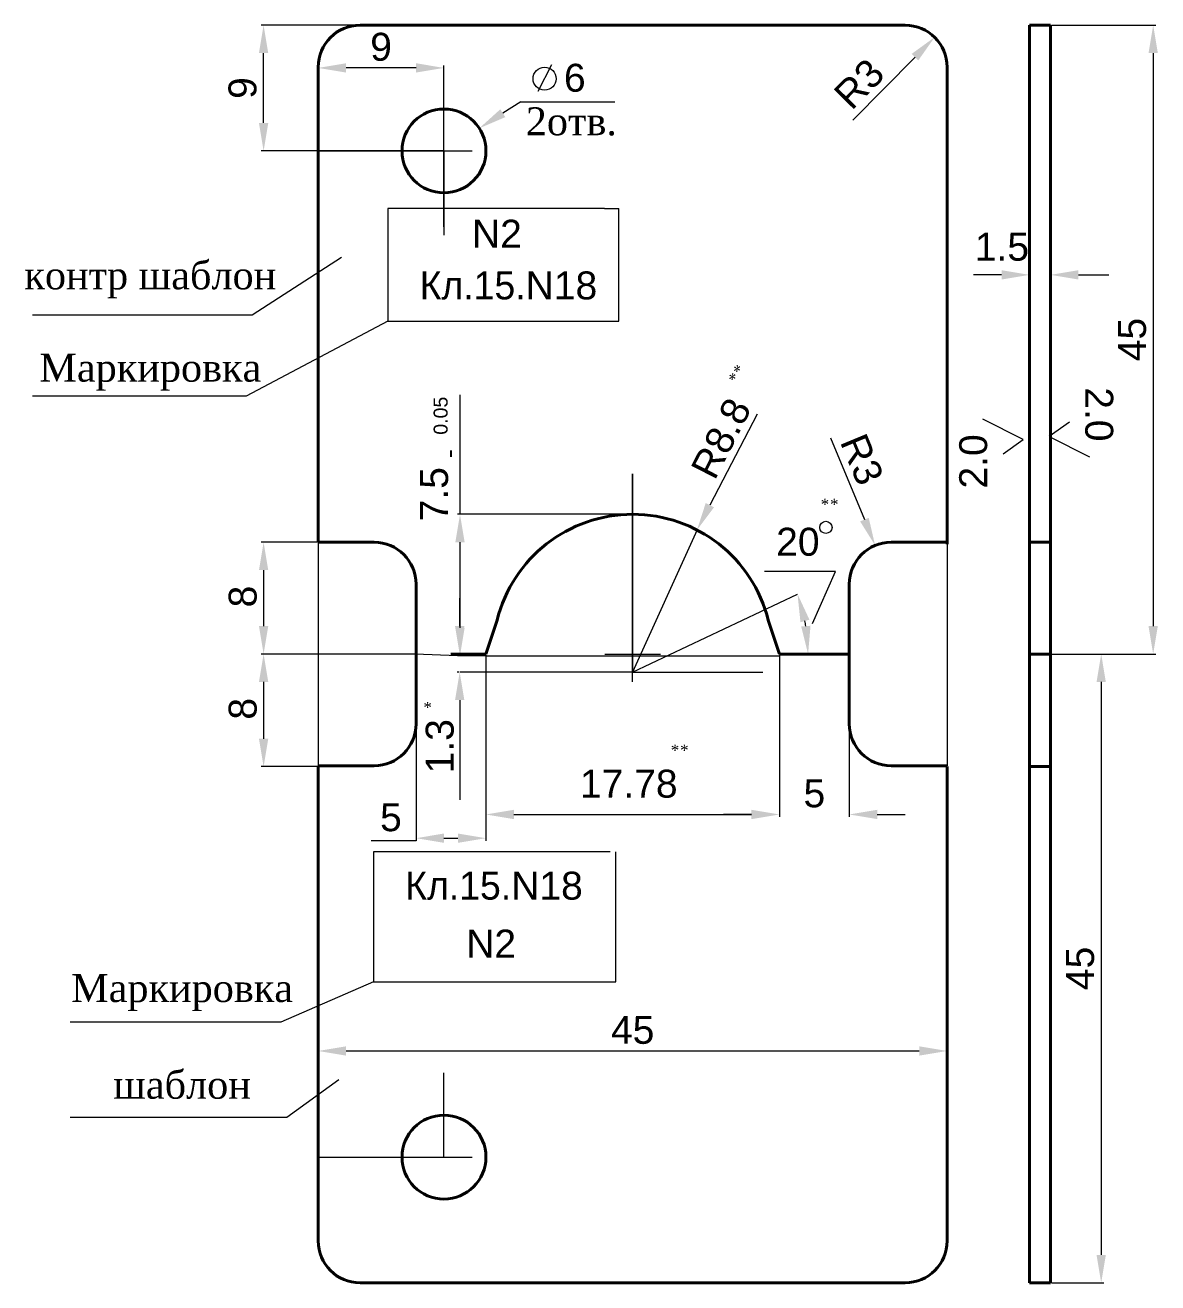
# Model space of a CAD drawing. Header units: millimetres. Extents: x -954 to 34898, y -2134 to 12006.
# Drawn here: x 10310.9 to 10391.9, y 9109.7 to 9199.7 of the extents above; entities that cross this region are included whole.
import ezdxf

# ---------------------------------------------------------------- set-up
doc = ezdxf.new("R2010")
doc.units = ezdxf.units.MM
doc.header["$LTSCALE"] = 3
doc.styles.get("Standard").update_dxf_attribs({"font": 'arial.ttf'})

msp = doc.modelspace()

# ---------------------------------------------------------------- linework, layer by layer
at = {"lineweight": 15}
for p, q in [((10340.773, 9199.698), (10327.752, 9199.698)), ((10384.296, 9199.698), (10391.757, 9199.698)), ((10327.932, 9192.698), (10327.932, 9197.698)), ((10370.093, 9192.898), (10374.538, 9197.41)), ((10391.577, 9197.698), (10391.577, 9156.698)), ((10331.836, 9185.332), (10331.836, 9196.818)), ((10338.836, 9196.638), (10333.836, 9196.638)), ((10340.836, 9185.27), (10340.836, 9196.818)), ((10340.836, 9185.332), (10340.836, 9196.818)), ((10348.538, 9196.858), (10347.547, 9194.953)), ((10346.329, 9194.22), (10345.045, 9193.396)), ((10346.297, 9194.22), (10352.882, 9194.22)), ((10346.736, 9194.22), (10353.065, 9194.22)), ((10340.836, 9188.698), (10340.836, 9192.698)), ((10340.773, 9190.698), (10327.752, 9190.698)), ((10334.836, 9190.698), (10328.934, 9190.698)), ((10331.836, 9190.698), (10340.836, 9190.698)), ((10334.836, 9190.698), (10342.847, 9190.698)), ((10338.836, 9190.698), (10342.836, 9190.698)), ((10340.836, 9190.698), (10340.836, 9184.661)), ((10336.818, 9186.579), (10336.818, 9178.526)), ((10352.316, 9186.579), (10336.818, 9186.579)), ((10352.316, 9186.579), (10353.349, 9186.579)), ((10353.349, 9178.526), (10353.349, 9186.579)), ((10333.511, 9183.069), (10327.105, 9178.939)), ((10380.733, 9181.83), (10378.733, 9181.83)), ((10382.733, 9179.73), (10382.733, 9182.01)), ((10384.233, 9179.73), (10384.233, 9182.01)), ((10386.233, 9181.83), (10388.4, 9181.83)), ((10327.105, 9178.939), (10311.401, 9178.939)), ((10336.818, 9178.526), (10326.692, 9173.157)), ((10336.818, 9178.526), (10353.349, 9178.526)), ((10326.692, 9173.157), (10311.401, 9173.157)), ((10341.984, 9164.698), (10341.984, 9173.24)), ((10363.236, 9171.861), (10359.86, 9165.351)), ((10382.279, 9170.059), (10379.388, 9171.506)), ((10385.584, 9171.299), (10384.138, 9170.266)), ((10368.486, 9170.163), (10370.917, 9164.315)), ((10384.138, 9170.266), (10387.029, 9168.819)), ((10380.833, 9169.026), (10382.279, 9170.059)), ((10354.336, 9167.581), (10354.336, 9154.698)), ((10354.336, 9154.698), (10354.336, 9167.581)), ((10354.273, 9164.698), (10341.804, 9164.698)), ((10358.94, 9163.575), (10354.336, 9153.398)), ((10331.773, 9162.698), (10327.752, 9162.698)), ((10331.836, 9162.698), (10331.836, 9146.636)), ((10341.984, 9156.573), (10341.984, 9162.698)), ((10376.836, 9162.698), (10376.836, 9146.698)), ((10327.932, 9160.698), (10327.932, 9156.698)), ((10368.851, 9160.598), (10363.764, 9160.598)), ((10367.201, 9156.887), (10368.851, 9160.598)), ((10341.96, 9156.698), (10341.96, 9158.698)), ((10354.336, 9153.398), (10366.131, 9158.991)), ((10354.336, 9152.698), (10354.336, 9156.698)), ((10338.773, 9154.698), (10327.752, 9154.698)), ((10331.773, 9154.698), (10327.752, 9154.698)), ((10341.804, 9154.573), (10338.773, 9154.698)), ((10341.942, 9154.698), (10341.78, 9154.698)), ((10343.773, 9154.573), (10341.804, 9154.573)), ((10343.836, 9154.636), (10343.836, 9143.035)), ((10343.836, 9154.573), (10364.836, 9154.573)), ((10352.336, 9154.698), (10356.336, 9154.698)), ((10354.336, 9154.698), (10354.336, 9153.398)), ((10364.836, 9154.636), (10364.836, 9143.035)), ((10364.836, 9154.573), (10364.836, 9143.035)), ((10369.836, 9154.636), (10369.836, 9143.035)), ((10384.296, 9154.698), (10388.038, 9154.698)), ((10384.358, 9154.698), (10391.757, 9154.698)), ((10341.897, 9153.398), (10341.78, 9153.398)), ((10354.336, 9153.398), (10341.96, 9153.398)), ((10354.336, 9153.398), (10363.654, 9153.398)), ((10327.932, 9152.698), (10327.932, 9148.636)), ((10387.858, 9152.698), (10387.858, 9111.698)), ((10341.96, 9151.398), (10341.96, 9147.731)), ((10338.836, 9149.636), (10338.836, 9141.337)), ((10341.96, 9147.731), (10341.96, 9145.986)), ((10331.773, 9146.636), (10327.752, 9146.636)), ((10331.836, 9146.636), (10331.836, 9126.11)), ((10341.96, 9145.986), (10341.96, 9144.252)), ((10376.836, 9146.583), (10376.836, 9126.11)), ((10343.836, 9143.152), (10343.836, 9141.337)), ((10345.836, 9143.215), (10362.836, 9143.215)), ((10362.836, 9143.215), (10360.836, 9143.215)), ((10371.836, 9143.215), (10373.836, 9143.215)), ((10337.756, 9141.337), (10335.618, 9141.337)), ((10338.836, 9141.337), (10337.756, 9141.337)), ((10340.836, 9141.517), (10341.836, 9141.517)), ((10335.784, 9140.53), (10335.784, 9131.238)), ((10352.729, 9140.53), (10335.784, 9140.53)), ((10353.142, 9131.238), (10353.142, 9140.53)), ((10382.733, 9109.761), (10382.733, 9139.678)), ((10384.233, 9109.761), (10384.233, 9139.678)), ((10335.784, 9131.238), (10329.172, 9128.347)), ((10335.784, 9131.238), (10353.142, 9131.238)), ((10329.172, 9128.347), (10314.087, 9128.347)), ((10333.836, 9126.29), (10374.836, 9126.29)), ((10333.305, 9124.217), (10329.585, 9121.533)), ((10340.836, 9118.698), (10340.836, 9124.735)), ((10329.585, 9121.533), (10314.087, 9121.533)), ((10331.836, 9118.698), (10340.836, 9118.698)), ((10334.836, 9118.698), (10342.847, 9118.698)), ((10384.296, 9109.698), (10388.038, 9109.698))]:
    msp.add_line(p, q, dxfattribs=at)
at = {"lineweight": 40}
for p, q in [((10334.836, 9199.698), (10373.836, 9199.698)), ((10382.733, 9199.698), (10384.233, 9199.698)), ((10382.733, 9199.698), (10384.233, 9199.698)), ((10382.733, 9199.698), (10382.733, 9109.698)), ((10384.233, 9199.698), (10384.233, 9109.698)), ((10384.233, 9199.698), (10384.233, 9109.698)), ((10331.836, 9196.698), (10331.836, 9162.698)), ((10331.836, 9162.698), (10331.836, 9196.638)), ((10376.836, 9196.698), (10376.836, 9162.558)), ((10331.836, 9162.698), (10335.836, 9162.698)), ((10376.836, 9162.698), (10372.836, 9162.698)), ((10382.733, 9162.698), (10384.233, 9162.698)), ((10338.836, 9154.698), (10338.836, 9159.698)), ((10369.836, 9154.698), (10369.836, 9159.698)), ((10343.836, 9154.698), (10344.634, 9157.121)), ((10364.836, 9154.698), (10364.038, 9157.121)), ((10338.836, 9154.698), (10338.836, 9149.698)), ((10343.836, 9154.698), (10341.336, 9154.698)), ((10343.836, 9154.698), (10341.336, 9154.698)), ((10341.493, 9154.698), (10343.836, 9154.698)), ((10364.836, 9154.698), (10369.836, 9154.698)), ((10364.836, 9154.698), (10369.836, 9154.698)), ((10369.836, 9154.698), (10369.836, 9149.698)), ((10382.733, 9154.698), (10384.233, 9154.698)), ((10331.836, 9146.698), (10335.836, 9146.698)), ((10331.836, 9146.698), (10331.836, 9146.698)), ((10331.836, 9146.698), (10331.836, 9146.698)), ((10331.836, 9112.698), (10331.836, 9146.698)), ((10376.836, 9146.698), (10372.836, 9146.698)), ((10376.836, 9146.646), (10376.836, 9112.698)), ((10382.733, 9146.646), (10384.233, 9146.646)), ((10373.836, 9109.698), (10334.836, 9109.698)), ((10382.733, 9109.698), (10384.233, 9109.698))]:
    msp.add_line(p, q, dxfattribs=at)
at = {"lineweight": 15}
for centre, radius in [((10348.035, 9195.867), 0.825), ((10368.164, 9163.758), 0.435)]:
    msp.add_circle(centre, radius, dxfattribs=at)
at = {"lineweight": 40}
for centre in [(10340.836, 9190.698), (10340.836, 9118.698)]:
    msp.add_circle(centre, 3, dxfattribs=at)
for centre, radius, start, end in [((10334.836, 9196.698), 3, 90, 180), ((10373.836, 9196.698), 3, 0, 90), ((10354.336, 9154.698), 10, 14.02176, 165.97824), ((10335.836, 9159.698), 3, 0, 90), ((10372.836, 9159.698), 3, 90, 180), ((10335.836, 9149.698), 3, 270, 0), ((10372.836, 9149.698), 3, 180, 270), ((10334.836, 9112.698), 3, 180, 270), ((10373.836, 9112.698), 3, 270, 0)]:
    msp.add_arc(centre, radius, start, end, dxfattribs=at)
at = {"lineweight": 15}
msp.add_arc((10354.336, 9154.698), 12.552, 9.13906, 10.86094, dxfattribs=at)
for points in [[(10327.599, 9197.698), (10328.265, 9197.698), (10327.932, 9199.698)], [(10391.244, 9197.698), (10391.911, 9197.698), (10391.577, 9199.698)], [(10374.3, 9197.644), (10374.775, 9197.177), (10375.941, 9198.835)], [(10333.836, 9196.972), (10333.836, 9196.305), (10331.836, 9196.638)], [(10338.836, 9196.972), (10338.836, 9196.305), (10340.836, 9196.638)], [(10327.599, 9192.698), (10328.265, 9192.698), (10327.932, 9190.698)], [(10380.733, 9182.163), (10380.733, 9181.496), (10382.733, 9181.83)], [(10386.233, 9182.163), (10386.233, 9181.496), (10384.233, 9181.83)], [(10341.65, 9162.698), (10342.317, 9162.698), (10341.984, 9164.698)], [(10327.599, 9160.698), (10328.265, 9160.698), (10327.932, 9162.698)], [(10366.342, 9156.974), (10366.984, 9157.152), (10366.131, 9158.991)], [(10327.599, 9156.698), (10328.265, 9156.698), (10327.932, 9154.698)], [(10341.627, 9156.698), (10342.293, 9156.698), (10341.96, 9154.698)], [(10367.061, 9156.718), (10366.396, 9156.665), (10366.888, 9154.698)], [(10391.244, 9156.698), (10391.911, 9156.698), (10391.577, 9154.698)], [(10341.65, 9156.573), (10342.317, 9156.573), (10341.984, 9154.573)], [(10327.599, 9152.698), (10328.265, 9152.698), (10327.932, 9154.698)], [(10387.525, 9152.698), (10388.191, 9152.698), (10387.858, 9154.698)], [(10341.627, 9151.398), (10342.293, 9151.398), (10341.96, 9153.398)], [(10327.599, 9148.636), (10328.265, 9148.636), (10327.932, 9146.636)], [(10362.836, 9143.548), (10362.836, 9142.882), (10364.836, 9143.215)], [(10371.836, 9143.548), (10371.836, 9142.882), (10369.836, 9143.215)], [(10340.836, 9141.851), (10340.836, 9141.184), (10338.836, 9141.517)], [(10341.836, 9141.851), (10341.836, 9141.184), (10343.836, 9141.517)], [(10333.836, 9126.624), (10333.836, 9125.957), (10331.836, 9126.29)], [(10374.836, 9126.624), (10374.836, 9125.957), (10376.836, 9126.29)], [(10387.525, 9111.698), (10388.191, 9111.698), (10387.858, 9109.698)]]:
    msp.add_solid(points, dxfattribs=at)
at = {"lineweight": 40}
for points in [[(10344.865, 9193.677), (10345.225, 9193.116), (10343.361, 9192.317)], [(10359.564, 9165.504), (10360.156, 9165.197), (10358.94, 9163.575)], [(10371.225, 9164.443), (10370.609, 9164.187), (10371.684, 9162.468)], [(10345.836, 9143.548), (10345.836, 9142.882), (10343.836, 9143.215)], [(10362.836, 9143.548), (10362.836, 9142.882), (10364.836, 9143.215)]]:
    msp.add_solid(points, dxfattribs=at)

# ---------------------------------------------------------------- texts
at = {"lineweight": 15}
for s, p in [('6', (10349.42, 9194.935)), ('1.5', (10378.812, 9182.843)), ('5', (10336.264, 9142.017))]:
    msp.add_text(s, height=2, dxfattribs=at).set_placement(p)
for s, rotation, p in [('R8.8', 63, (10360.206, 9167.057)), ('R3', 292.56916, (10369.14, 9169.894)), ('7.5', 90, (10341.13, 9164.189)), ('8', 90, (10327.432, 9158.031)), ('8', 90, (10327.432, 9150))]:
    msp.add_text(s, height=2, rotation=rotation, dxfattribs=at).set_placement(p)
at = {"lineweight": 15, "attachment_point": 5}
for s, insert, char_height in [('\\A1;9', (10336.336, 9198.138), 2), ('{\\fTimes New Roman CYR|b0|i0|c204|p18;2\\fTimes New Roman|b0|i0|c204|p18;отв.}', (10349.949, 9192.797), 2), ('N2', (10344.624, 9184.775), 2), ('{\\fTimes New Roman|b0|i0|c204|p18;контр шаблон}', (10319.827, 9181.471), 2), ('{\\fTxt|b0|i0|c204|p2;Кл.15.}N18', (10345.45, 9181.058), 2), ('{\\fTimes New Roman CYR|b0|i0|c204|p18;Маркировка}', (10319.827, 9174.863), 2), ('{\\fTimes New Roman|b0|i0|c0|p18;*}', (10368.093, 9165.405), 0.8), ('{\\fTimes New Roman|b0|i0|c0|p18;*}', (10368.76, 9165.405), 0.8), ('20', (10366.156, 9162.718), 2), ('{\\fTimes New Roman|b0|i0|c0|p18;*}', (10339.666, 9150.874), 0.8), ('{\\fTimes New Roman|b0|i0|c0|p18;*}', (10357.367, 9147.816), 0.8), ('{\\fTimes New Roman|b0|i0|c0|p18;*}', (10358.034, 9147.816), 0.8), ('17.78', (10354.056, 9145.404), 2), ('\\A1;5', (10367.336, 9144.715), 2), ('{\\fTxt|b0|i0|c204|p2;Кл.15.}N18', (10344.417, 9138.107), 2), ('N2', (10344.21, 9133.977), 2), ('{\\fTimes New Roman CYR|b0|i0|c204|p18;Маркировка}', (10322.1, 9130.467), 2), ('\\A1;45', (10354.336, 9127.79), 2), ('{\\fTimes New Roman|b0|i0|c204|p18;шаблон}', (10322.1, 9123.859), 2)]:
    msp.add_mtext(s, dxfattribs=dict(at, insert=insert, char_height=char_height))
for s, insert, char_height, rotation in [('\\A1;R3', (10370.545, 9195.495), 2, 45.43144), ('\\A1;9', (10326.432, 9195.198), 2, 90), ('\\A1;45', (10390.077, 9177.198), 2, 90), ('{\\fTimes New Roman|b0|i0|c0|p18;*}', (10361.626, 9174.455), 0.8, 60), ('{\\fTimes New Roman|b0|i0|c0|p18;*}', (10361.96, 9175.033), 0.8, 60), ('0.05', (10340.603, 9171.75), 1, 90), ('2.0', (10387.703, 9171.846), 2, 270), ('2.0', (10378.714, 9168.479), 2, 90), ('-', (10341.179, 9169.034), 1.4, 90), ('1.3', (10340.543, 9148.098), 2, 90), ('\\A1;45', (10386.358, 9132.198), 2, 90)]:
    msp.add_mtext(s, dxfattribs=dict(at, insert=insert, char_height=char_height, rotation=rotation))

doc.saveas('drawing.dxf')
